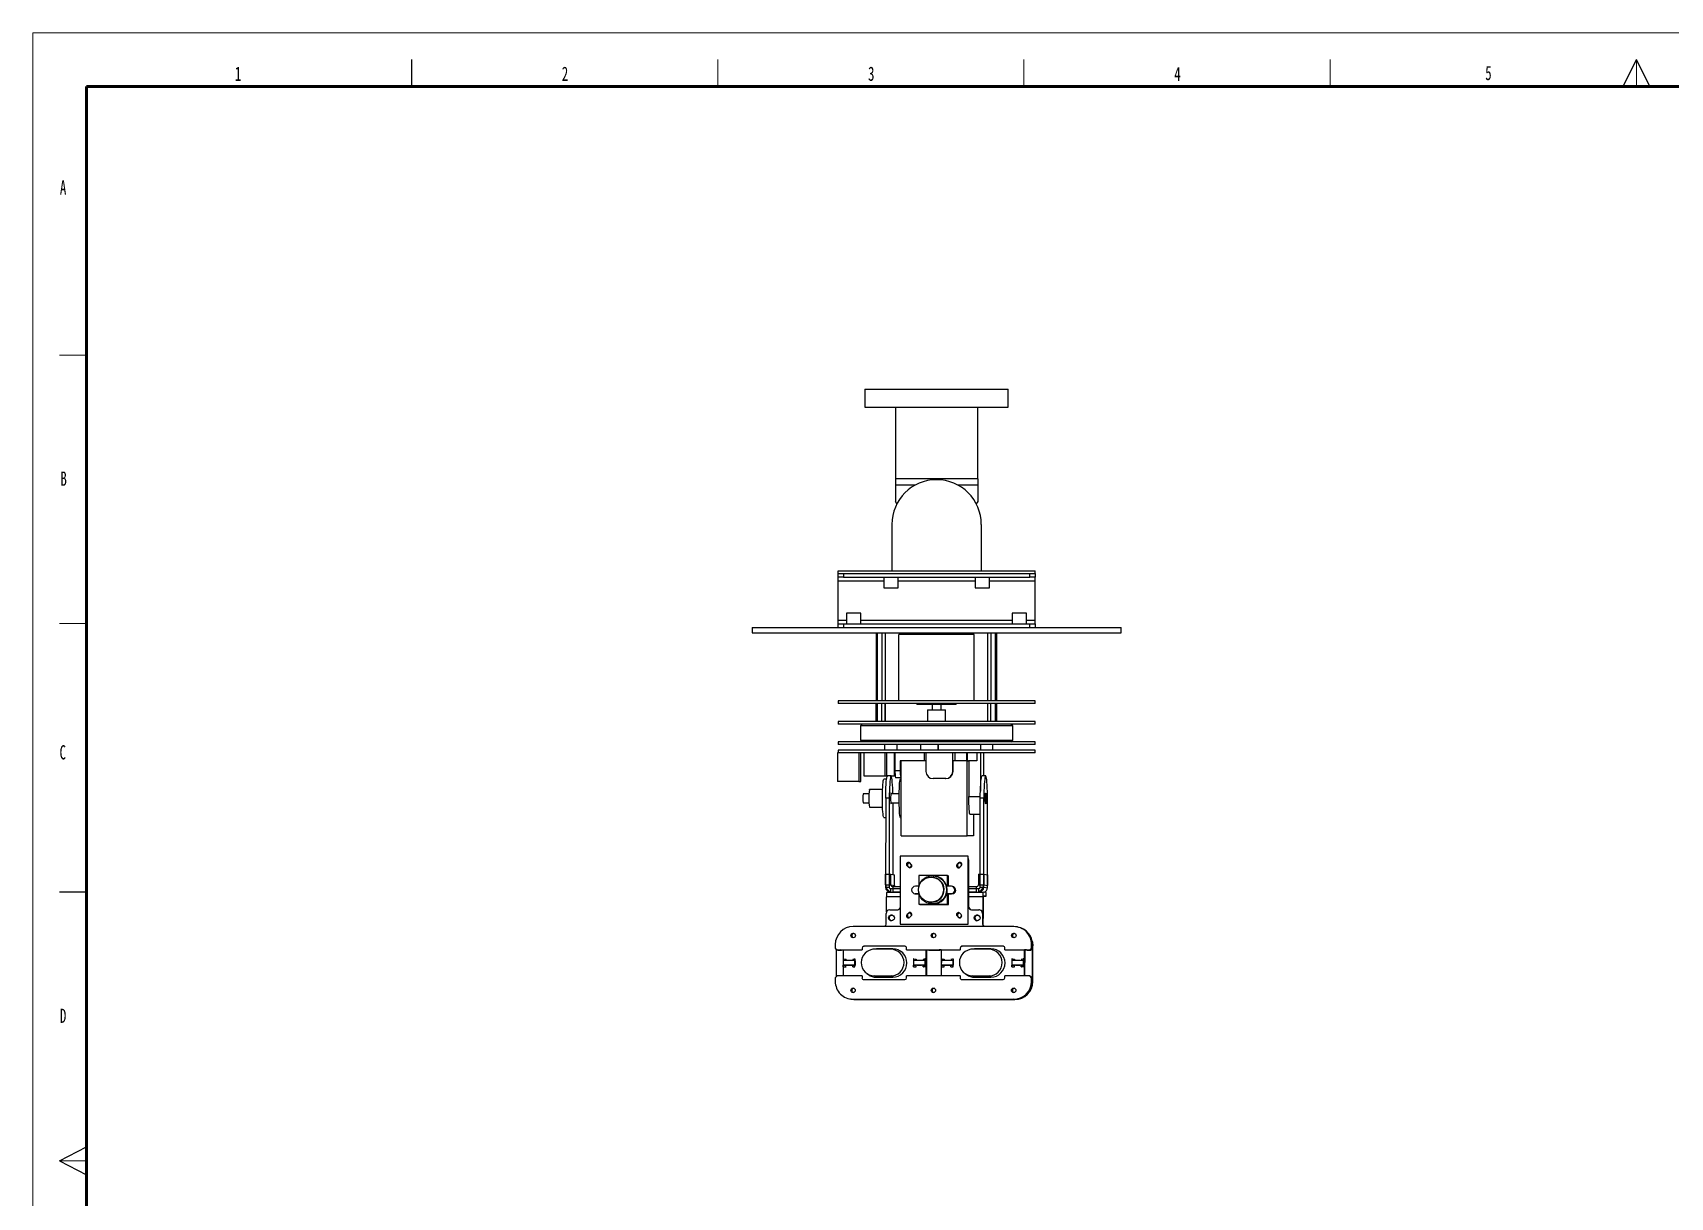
# Model space of a CAD drawing. Header units: millimetres. Extents: x 0 to 597, y 0 to 420.
# Drawn here: x 0 to 304.8, y 203.2 to 420 of the extents above; entities that cross this region are included whole.
import ezdxf

# ---------------------------------------------------------------- set-up
doc = ezdxf.new("R2010")
doc.units = ezdxf.units.MM
doc.layers.add('FORMAT', color=5, linetype='Continuous')
doc.layers.add('SLD-0', color=7, linetype='Continuous')
doc.styles.add('SLDTEXTSTYLE0', font='TXT', dxfattribs={"width": 0.663})

msp = doc.modelspace()

# ---------------------------------------------------------------- linework, layer by layer
at = {"color": 7, "linetype": 'Continuous', "lineweight": 25}
for p, q in [((154.9, 353.63), (154.9, 350.3)), ((154.9, 353.63), (181.56, 353.63)), ((181.56, 350.3), (181.56, 353.63)), ((154.9, 350.3), (181.56, 350.3)), ((160.56, 350.3), (160.56, 336.96)), ((175.9, 336.96), (175.9, 350.3)), ((164.17, 336.96), (160.56, 336.96)), ((160.56, 336.96), (160.56, 335.8)), ((160.56, 335.8), (160.56, 332.74)), ((172.3, 336.96), (164.17, 336.96)), ((175.9, 336.96), (172.3, 336.96)), ((175.9, 336.96), (175.9, 335.8)), ((175.9, 335.8), (175.9, 332.74)), ((160.83, 332.29), (160.56, 332.74)), ((175.9, 332.74), (175.63, 332.29)), ((159.9, 328.46), (159.9, 319.8)), ((176.56, 328.46), (176.56, 319.8)), ((149.9, 319.3), (149.9, 319.8)), ((149.9, 319.8), (186.56, 319.8)), ((149.9, 318.63), (149.9, 319.3)), ((149.9, 319.3), (186.56, 319.3)), ((150.9, 318.63), (149.9, 318.63)), ((149.9, 317.96), (149.9, 318.63)), ((149.9, 310.63), (149.9, 317.96)), ((150.9, 319.3), (150.9, 318.63)), ((150.9, 319.3), (185.56, 319.3)), ((150.9, 318.63), (185.56, 318.63)), ((158.4, 318.63), (158.4, 316.63)), ((161.06, 316.63), (161.06, 318.63)), ((175.4, 318.63), (175.4, 316.63)), ((178.06, 316.63), (178.06, 318.63)), ((185.56, 318.63), (185.56, 319.3)), ((186.56, 318.63), (185.56, 318.63)), ((186.56, 319.3), (186.56, 319.8)), ((186.56, 319.3), (186.56, 318.63)), ((186.56, 317.96), (186.56, 318.63)), ((186.56, 310.63), (186.56, 317.96)), ((158.4, 316.63), (161.06, 316.63)), ((175.4, 316.63), (178.06, 316.63)), ((151.48, 311.96), (151.48, 309.96)), ((152.81, 311.96), (151.48, 311.96)), ((154.15, 311.96), (152.81, 311.96)), ((154.15, 309.96), (154.15, 311.96)), ((182.31, 311.96), (182.31, 309.96)), ((183.65, 311.96), (182.31, 311.96)), ((184.98, 311.96), (183.65, 311.96)), ((184.98, 309.96), (184.98, 311.96)), ((133.9, 309.3), (133.9, 308.3)), ((133.9, 309.3), (202.56, 309.3)), ((133.9, 308.3), (202.56, 308.3)), ((149.9, 309.96), (149.9, 310.63)), ((149.9, 309.3), (149.9, 309.96)), ((149.9, 309.96), (150.9, 309.96)), ((150.9, 309.96), (150.9, 309.3)), ((150.9, 309.96), (185.56, 309.96)), ((157.02, 295.63), (157.02, 308.3)), ((157.02, 295.63), (157.02, 308.3)), ((157.25, 295.63), (157.25, 308.3)), ((158.08, 295.63), (158.08, 308.3)), ((158.7, 295.63), (158.7, 308.3)), ((158.7, 295.63), (158.7, 308.3)), ((161.23, 295.63), (161.23, 307.96)), ((175.23, 307.96), (161.23, 307.96)), ((175.23, 295.63), (175.23, 307.96)), ((177.76, 295.63), (177.76, 308.3)), ((178.37, 295.63), (178.37, 308.3)), ((179.21, 295.63), (179.21, 308.3)), ((179.44, 295.63), (179.44, 308.3)), ((185.56, 309.3), (185.56, 309.96)), ((185.56, 309.96), (186.56, 309.96)), ((186.56, 309.96), (186.56, 310.63)), ((186.56, 309.96), (186.56, 309.3)), ((202.56, 308.3), (202.56, 309.3)), ((149.9, 295.63), (149.9, 295.13)), ((181.19, 295.63), (149.9, 295.63)), ((181.19, 295.13), (149.9, 295.13)), ((157.01, 291.8), (157.01, 295.13)), ((157.04, 291.8), (157.04, 295.13)), ((157.21, 291.8), (157.21, 295.13)), ((158.03, 291.8), (158.03, 295.13)), ((158.68, 291.8), (158.68, 295.13)), ((158.71, 291.8), (158.71, 295.13)), ((164.56, 295.13), (164.56, 294.96)), ((168.23, 294.96), (164.56, 294.96)), ((166.56, 293.96), (166.56, 291.8)), ((166.56, 293.96), (169.9, 293.96)), ((167.4, 294.96), (167.4, 293.96)), ((171.9, 294.96), (168.23, 294.96)), ((169.06, 293.96), (169.06, 294.96)), ((169.9, 291.8), (169.9, 293.96)), ((171.9, 294.96), (171.9, 295.13)), ((177.75, 291.8), (177.75, 295.13)), ((178.32, 291.8), (178.32, 295.13)), ((179.17, 291.8), (179.17, 295.13)), ((179.45, 291.8), (179.45, 295.13)), ((186.56, 295.63), (181.19, 295.63)), ((186.56, 295.13), (181.19, 295.13)), ((186.56, 295.13), (186.56, 295.63)), ((149.9, 291.8), (149.9, 291.3)), ((181.19, 291.8), (149.9, 291.8)), ((181.19, 291.3), (149.9, 291.3)), ((154.4, 291.3), (154.06, 290.96)), ((154.06, 290.96), (154.06, 288.3)), ((181.27, 290.96), (154.06, 290.96)), ((186.56, 291.8), (181.19, 291.8)), ((186.56, 291.3), (181.19, 291.3)), ((182.4, 290.96), (181.27, 290.96)), ((182.4, 290.96), (182.06, 291.3)), ((182.4, 288.3), (182.4, 290.96)), ((186.56, 291.3), (186.56, 291.8)), ((149.9, 287.96), (149.9, 287.46)), ((181.19, 287.96), (149.9, 287.96)), ((181.19, 287.46), (149.9, 287.46)), ((154.06, 288.3), (154.4, 287.96)), ((154.06, 288.3), (181.27, 288.3)), ((158.56, 287.46), (158.56, 286.46)), ((160.89, 286.46), (160.89, 287.46)), ((165.22, 287.46), (165.22, 286.46)), ((168.55, 286.46), (168.55, 287.46)), ((168.56, 286.46), (168.56, 287.46)), ((176.4, 287.46), (176.4, 286.46)), ((178.73, 286.46), (178.73, 287.46)), ((186.56, 287.96), (181.19, 287.96)), ((186.56, 287.46), (181.19, 287.46)), ((181.27, 288.3), (182.4, 288.3)), ((182.06, 287.96), (182.4, 288.3)), ((186.56, 287.46), (186.56, 287.96)), ((149.9, 285.96), (149.8, 285.96)), ((149.8, 285.96), (149.8, 280.63)), ((149.9, 286.46), (149.9, 285.96)), ((166.75, 286.46), (149.9, 286.46)), ((154.69, 285.96), (149.9, 285.96)), ((153.78, 285.96), (153.78, 280.63)), ((154.11, 280.63), (154.11, 285.96)), ((154.69, 285.96), (154.69, 281.63)), ((154.73, 285.96), (154.69, 285.96)), ((166.75, 285.96), (154.73, 285.96)), ((158.67, 281.63), (158.67, 285.96)), ((159, 281.63), (159, 285.96)), ((160.43, 281.63), (160.43, 285.96)), ((160.49, 285.96), (160.49, 282.63)), ((161.48, 284.46), (161.48, 282.63)), ((165.97, 284.46), (161.48, 284.46)), ((161.65, 270.46), (161.65, 284.46)), ((165.97, 284.46), (165.97, 285.96)), ((166.25, 284.46), (165.97, 284.46)), ((166.25, 285.96), (166.25, 282.46)), ((186.56, 286.46), (166.75, 286.46)), ((186.56, 285.96), (166.75, 285.96)), ((171.23, 282.46), (171.23, 285.96)), ((171.26, 284.46), (171.26, 285.96)), ((171.62, 284.46), (171.26, 284.46)), ((171.29, 282.46), (171.29, 284.46)), ((171.62, 285.96), (171.62, 284.46)), ((173.78, 284.46), (171.62, 284.46)), ((173.78, 285.96), (173.78, 284.46)), ((173.78, 284.46), (173.78, 284.46)), ((173.78, 284.46), (173.95, 284.46)), ((173.92, 285.96), (173.92, 284.46)), ((173.95, 270.46), (173.95, 284.46)), ((173.95, 284.46), (174.15, 284.46)), ((175.72, 284.46), (174.15, 284.46)), ((174.22, 284.46), (174.22, 277.8)), ((175.72, 285.96), (175.72, 284.46)), ((176.38, 285.96), (176.38, 278.8)), ((176.95, 285.96), (176.95, 281.63)), ((186.56, 285.96), (186.56, 286.46)), ((153.78, 280.63), (149.8, 280.63)), ((153.78, 280.63), (154.11, 280.63)), ((154.69, 281.63), (158.67, 281.63)), ((158.92, 281.05), (158.43, 281.05)), ((158.67, 281.63), (159, 281.63)), ((159, 281.63), (159.09, 281.63)), ((159.76, 281.63), (159.09, 281.63)), ((159.76, 281.63), (160.43, 281.63)), ((160.43, 281.63), (160.52, 281.63)), ((160.49, 282.63), (161.48, 282.63)), ((161.59, 281.3), (160.59, 281.3)), ((161.65, 281.13), (161.55, 281.13)), ((161.65, 281.3), (161.59, 281.3)), ((169.9, 281.13), (167.58, 281.13)), ((169.96, 281.13), (169.9, 281.13)), ((171.23, 282.46), (171.29, 282.46)), ((177.37, 281.63), (176.7, 281.63)), ((155.65, 278.3), (154.58, 278.3)), ((155.74, 279.08), (155.77, 279.13)), ((158.17, 279.13), (155.77, 279.13)), ((158.76, 277.52), (158.74, 260.93)), ((159.42, 277.52), (158.76, 277.52)), ((159.42, 277.52), (159.4, 260.93)), ((161.26, 278.3), (159.71, 278.3)), ((176.35, 260.93), (176.37, 277.52)), ((177.03, 277.52), (176.37, 277.52)), ((177.01, 260.93), (177.03, 277.52)), ((177.69, 260.82), (177.7, 277.4)), ((154.58, 276.63), (155.65, 276.63)), ((155.77, 275.8), (158.17, 275.8)), ((159.71, 276.63), (161.26, 276.63)), ((160.09, 276.63), (160.08, 263.3)), ((176.36, 274.46), (174.49, 274.46)), ((175.08, 274.46), (175.08, 270.46)), ((158.43, 273.88), (158.75, 273.88)), ((161.55, 273.8), (161.65, 273.8)), ((161.65, 270.46), (173.95, 270.46)), ((175.08, 270.46), (173.95, 270.46)), ((161.47, 266.7), (161.46, 254.04)), ((174.1, 266.7), (161.47, 266.7)), ((163.52, 265.17), (163.26, 265.43)), ((172.31, 265.43), (172.05, 265.17)), ((172.35, 265.42), (172.09, 265.16)), ((172.35, 265.42), (172.31, 265.43)), ((174.08, 254.04), (174.1, 266.7)), ((174.1, 266.7), (174.14, 266.7)), ((174.13, 254.03), (174.14, 266.7)), ((174.14, 266.03), (174.13, 257.36)), ((174.19, 266.02), (174.14, 266.03)), ((174.19, 266.02), (174.18, 257.35)), ((158.74, 263.35), (159.74, 263.35)), ((158.74, 261.35), (158.74, 263.35)), ((159.74, 261.35), (159.74, 263.35)), ((159.74, 263.35), (160.41, 263.24)), ((160.41, 261.24), (160.41, 263.24)), ((162.74, 264.91), (163, 264.65)), ((162.79, 264.9), (162.74, 264.91)), ((162.76, 265.03), (162.78, 264.91)), ((162.79, 264.9), (163.05, 264.64)), ((163.05, 264.64), (163, 264.65)), ((164.94, 263.07), (164.94, 261.14)), ((170.26, 263.07), (164.94, 263.07)), ((167.71, 262.75), (167.59, 262.77)), ((168.04, 262.98), (167.89, 263.01)), ((170.26, 261.1), (170.26, 263.07)), ((170.26, 263.07), (170.44, 263.04)), ((170.44, 261.1), (170.44, 263.04)), ((172.09, 265.16), (172.05, 265.17)), ((172.08, 265.15), (172.06, 265.03)), ((172.56, 264.65), (172.82, 264.91)), ((176.02, 263.35), (177.02, 263.35)), ((176.02, 263.35), (176.02, 261.35)), ((177.02, 263.35), (177.01, 261.35)), ((177.02, 263.35), (177.69, 263.24)), ((177.69, 263.24), (177.69, 261.24)), ((158.74, 261.35), (159.74, 261.35)), ((158.74, 260.93), (159.4, 260.93)), ((158.9, 256.29), (158.9, 259.11)), ((158.98, 260.01), (161.47, 260.01)), ((159.49, 260.03), (159.64, 260.01)), ((159.65, 260.69), (159.65, 260.02)), ((159.65, 260.69), (161.47, 260.69)), ((159.65, 260.02), (161.47, 260.02)), ((159.74, 261.35), (160.41, 261.24)), ((160.07, 261.02), (160.07, 260.02)), ((161.47, 261.02), (160.07, 261.02)), ((161.47, 260.02), (160.07, 260.02)), ((164.16, 259.71), (164.34, 259.68)), ((164.27, 259.7), (164.94, 259.7)), ((164.46, 259.67), (164.27, 259.7)), ((164.93, 261.1), (164.28, 261.1)), ((164.46, 259.67), (164.34, 259.68)), ((164.94, 259.67), (164.46, 259.67)), ((164.94, 259.7), (164.94, 257.74)), ((170.25, 257.74), (170.26, 259.7)), ((170.92, 261.1), (170.26, 261.1)), ((170.26, 259.7), (170.92, 259.7)), ((170.44, 259.67), (170.26, 259.7)), ((170.43, 257.7), (170.44, 259.67)), ((171.1, 259.67), (170.44, 259.67)), ((171.1, 259.67), (170.92, 259.7)), ((171.22, 261.06), (171.04, 261.09)), ((175.68, 261.02), (174.19, 261.02)), ((174.19, 260.69), (176.1, 260.69)), ((175.68, 260.02), (174.19, 260.02)), ((174.19, 260.02), (176.1, 260.02)), ((174.19, 260.01), (176.92, 260.01)), ((175.68, 260.02), (175.68, 261.02)), ((176.02, 261.35), (177.01, 261.35)), ((176.1, 260.02), (176.1, 260.69)), ((176.35, 260.93), (177.01, 260.93)), ((176.84, 259.11), (176.84, 255.19)), ((176.9, 259.1), (176.84, 259.11)), ((176.9, 259.1), (176.89, 255.18)), ((176.92, 259.34), (176.92, 260.01)), ((177.44, 259.92), (176.92, 260.01)), ((177.44, 259.25), (176.92, 259.34)), ((177.01, 261.35), (177.69, 261.24)), ((177.01, 260.93), (177.69, 260.82)), ((177.44, 259.25), (177.44, 259.92)), ((177.44, 259.25), (177.44, 259.92)), ((177.44, 259.92), (177.44, 259.92)), ((158.84, 254.03), (158.85, 256.03)), ((159.51, 256.7), (160.84, 256.7)), ((162.99, 256.09), (162.73, 255.83)), ((163.04, 256.09), (162.78, 255.83)), ((163.04, 256.09), (162.99, 256.09)), ((164.94, 257.74), (170.25, 257.74)), ((164.94, 257.74), (165.12, 257.7)), ((165.12, 257.7), (170.43, 257.7)), ((166.8, 258.17), (166.92, 258.15)), ((167.01, 257.85), (167.16, 257.82)), ((170.25, 257.74), (170.43, 257.7)), ((172.81, 255.83), (172.55, 256.09)), ((174.13, 257.36), (174.18, 257.35)), ((174.79, 256.7), (176.12, 256.7)), ((176.29, 256.68), (176.24, 256.69)), ((176.79, 256.03), (176.79, 254.03)), ((176.84, 256.02), (176.79, 256.03)), ((182.6, 253.59), (152.7, 253.59)), ((161.46, 254.04), (174.08, 254.04)), ((161.46, 254.04), (161.5, 254.03)), ((161.5, 254.03), (174.13, 254.03)), ((162.78, 255.83), (162.73, 255.83)), ((162.77, 255.82), (162.75, 255.7)), ((163.25, 255.32), (163.51, 255.58)), ((172.04, 255.58), (172.3, 255.32)), ((172.08, 255.57), (172.04, 255.58)), ((172.05, 255.7), (172.07, 255.58)), ((172.08, 255.57), (172.34, 255.31)), ((172.34, 255.31), (172.3, 255.32)), ((174.08, 254.04), (174.13, 254.03)), ((176.79, 254.03), (176.84, 254.02)), ((176.84, 256.02), (176.84, 254.02)), ((176.84, 255.19), (176.89, 255.18)), ((183.32, 253.52), (183.16, 253.54)), ((149.38, 250.26), (149.37, 249.59)), ((185.92, 249.59), (185.92, 250.26)), ((186.08, 250.23), (185.92, 250.26)), ((186.08, 249.56), (186.08, 250.23)), ((186.08, 243.37), (186.08, 250.03)), ((186.14, 250.02), (186.08, 250.03)), ((186.13, 243.36), (186.14, 250.02)), ((149.37, 249.59), (149.71, 249.26)), ((149.54, 249.43), (149.53, 244.22)), ((149.71, 249.26), (154.36, 249.26)), ((149.71, 249.26), (149.87, 249.23)), ((149.87, 249.23), (150.53, 249.23)), ((150.53, 249.23), (150.42, 249.25)), ((150.42, 249.25), (150.82, 249.25)), ((150.55, 249.25), (150.53, 249.23)), ((150.82, 249.25), (150.82, 244.39)), ((150.84, 247.25), (150.84, 246.41)), ((150.85, 247.56), (150.91, 247.56)), ((150.85, 247.56), (150.85, 247.25)), ((150.91, 247.56), (150.91, 247.25)), ((151.37, 247.55), (151.37, 247.26)), ((152.64, 247.55), (152.64, 247.26)), ((152.97, 247.56), (152.97, 247.25)), ((152.97, 247.56), (153.04, 247.56)), ((153.04, 247.25), (153.04, 247.56)), ((153.04, 247.56), (153.04, 247.25)), ((153.04, 247.56), (153.04, 247.56)), ((153.04, 246.41), (153.04, 247.25)), ((153.11, 247.23), (153.04, 247.25)), ((153.11, 246.4), (153.11, 247.23)), ((154.36, 249.59), (154.36, 249.26)), ((154.41, 249.25), (154.36, 249.26)), ((162.33, 249.93), (154.69, 249.93)), ((156.35, 249.37), (156.01, 249.27)), ((157.05, 249.46), (156.68, 249.36)), ((159.7, 249.36), (156.68, 249.36)), ((160.07, 249.46), (157.05, 249.46)), ((160.07, 249.46), (159.7, 249.36)), ((162.66, 249.26), (162.66, 249.59)), ((162.66, 249.26), (172.63, 249.26)), ((162.66, 249.26), (162.72, 249.25)), ((163.93, 247.25), (163.93, 246.41)), ((164, 247.56), (163.94, 247.56)), ((163.94, 247.56), (163.94, 247.25)), ((164, 247.56), (164, 247.25)), ((164.46, 247.55), (164.46, 247.26)), ((165.73, 247.55), (165.73, 247.26)), ((166.06, 247.56), (166.06, 247.25)), ((166.13, 247.56), (166.06, 247.56)), ((166.13, 247.25), (166.13, 247.56)), ((166.13, 247.56), (166.13, 247.25)), ((166.13, 247.56), (166.13, 247.56)), ((166.13, 246.41), (166.13, 247.25)), ((166.2, 247.23), (166.13, 247.25)), ((166.2, 246.4), (166.2, 247.23)), ((166.3, 244.39), (166.3, 249.25)), ((166.31, 249.25), (166.7, 249.25)), ((166.41, 244.39), (166.41, 249.25)), ((166.7, 249.25), (166.81, 249.23)), ((166.81, 249.23), (168.81, 249.23)), ((168.81, 249.23), (168.7, 249.25)), ((169.09, 249.25), (168.7, 249.25)), ((168.82, 249.25), (168.81, 249.23)), ((169.09, 249.25), (169.09, 244.39)), ((169.12, 247.25), (169.11, 246.41)), ((169.12, 247.56), (169.19, 247.56)), ((169.12, 247.56), (169.12, 247.25)), ((169.19, 247.56), (169.19, 247.25)), ((169.65, 247.55), (169.65, 247.26)), ((170.92, 247.55), (170.92, 247.26)), ((171.25, 247.56), (171.25, 247.25)), ((171.25, 247.56), (171.31, 247.56)), ((171.31, 247.56), (171.31, 247.25)), ((171.32, 247.56), (171.31, 247.56)), ((171.31, 246.41), (171.31, 247.25)), ((171.38, 247.23), (171.31, 247.25)), ((171.32, 247.25), (171.32, 247.56)), ((171.38, 246.4), (171.38, 247.23)), ((172.63, 249.59), (172.63, 249.26)), ((172.68, 249.25), (172.63, 249.26)), ((180.61, 249.93), (172.96, 249.93)), ((174.62, 249.37), (174.29, 249.27)), ((175.32, 249.46), (174.95, 249.36)), ((177.97, 249.36), (174.95, 249.36)), ((178.35, 249.46), (175.32, 249.46)), ((178.35, 249.46), (177.97, 249.36)), ((180.94, 249.26), (180.94, 249.59)), ((180.94, 249.26), (185.59, 249.26)), ((180.94, 249.26), (180.99, 249.25)), ((182.28, 247.56), (182.21, 247.56)), ((182.21, 247.56), (182.21, 247.25)), ((182.21, 247.25), (182.21, 246.41)), ((182.28, 247.56), (182.28, 247.25)), ((182.74, 247.55), (182.74, 247.26)), ((184.01, 247.55), (184.01, 247.26)), ((184.34, 247.56), (184.34, 247.25)), ((184.4, 247.56), (184.34, 247.56)), ((184.4, 247.56), (184.4, 247.25)), ((184.4, 247.56), (184.41, 247.56)), ((184.4, 246.41), (184.4, 247.25)), ((184.47, 247.23), (184.4, 247.25)), ((184.41, 247.25), (184.41, 247.56)), ((184.47, 246.4), (184.47, 247.23)), ((184.57, 244.39), (184.58, 249.25)), ((184.98, 249.25), (184.58, 249.25)), ((184.68, 244.39), (184.69, 249.25)), ((184.98, 249.25), (185.09, 249.23)), ((185.09, 249.23), (185.75, 249.23)), ((185.59, 249.26), (185.92, 249.59)), ((185.75, 249.23), (185.59, 249.26)), ((186.08, 249.56), (185.75, 249.23)), ((185.92, 249.59), (186.08, 249.56)), ((149.7, 244.39), (149.37, 244.06)), ((149.37, 244.06), (149.37, 243.39)), ((154.35, 244.39), (149.7, 244.39)), ((150.84, 246.41), (150.91, 246.41)), ((150.84, 246.1), (150.84, 246.41)), ((150.84, 246.1), (150.91, 246.1)), ((150.91, 246.1), (150.91, 246.41)), ((151.37, 246.09), (151.34, 246.08)), ((151.37, 246.4), (152.64, 246.4)), ((151.37, 246.09), (151.37, 246.4)), ((152.64, 246.09), (152.64, 246.4)), ((152.69, 246.08), (152.64, 246.09)), ((152.97, 246.41), (153.04, 246.41)), ((152.97, 246.1), (152.97, 246.41)), ((152.97, 246.1), (153.04, 246.1)), ((153.04, 246.1), (153.04, 246.41)), ((153.11, 246.4), (153.04, 246.41)), ((153.04, 246.41), (153.04, 246.41)), ((153.04, 246.1), (153.04, 246.41)), ((153.04, 246.4), (153.11, 246.4)), ((154.35, 244.39), (154.35, 244.06)), ((154.35, 244.39), (154.4, 244.38)), ((155.26, 244.84), (155.54, 244.65)), ((156.67, 244.4), (159.69, 244.4)), ((157.04, 244.17), (156.67, 244.4)), ((157.04, 244.17), (160.07, 244.17)), ((160.07, 244.17), (159.69, 244.4)), ((162.66, 244.06), (162.66, 244.39)), ((172.63, 244.39), (162.66, 244.39)), ((163.93, 246.1), (163.94, 246.41)), ((164, 246.1), (163.93, 246.1)), ((164, 246.41), (163.94, 246.41)), ((164, 246.1), (164, 246.41)), ((164.43, 246.08), (164.46, 246.09)), ((165.73, 246.4), (164.46, 246.4)), ((164.46, 246.09), (164.46, 246.4)), ((165.73, 246.09), (165.73, 246.4)), ((165.73, 246.09), (165.78, 246.08)), ((166.13, 246.41), (166.06, 246.41)), ((166.06, 246.1), (166.06, 246.41)), ((166.13, 246.1), (166.06, 246.1)), ((166.13, 246.1), (166.13, 246.41)), ((166.13, 246.41), (166.13, 246.41)), ((166.2, 246.4), (166.13, 246.41)), ((166.13, 246.1), (166.13, 246.41)), ((166.2, 246.4), (166.13, 246.4)), ((169.12, 246.41), (169.18, 246.41)), ((169.12, 246.1), (169.12, 246.41)), ((169.12, 246.1), (169.18, 246.1)), ((169.18, 246.1), (169.18, 246.41)), ((169.65, 246.09), (169.61, 246.08)), ((169.65, 246.4), (170.91, 246.4)), ((169.65, 246.09), (169.65, 246.4)), ((170.91, 246.09), (170.91, 246.4)), ((170.96, 246.08), (170.91, 246.09)), ((171.24, 246.41), (171.31, 246.41)), ((171.24, 246.1), (171.24, 246.41)), ((171.24, 246.1), (171.31, 246.1)), ((171.31, 246.1), (171.31, 246.41)), ((171.38, 246.4), (171.31, 246.41)), ((171.31, 246.41), (171.31, 246.41)), ((171.31, 246.1), (171.31, 246.41)), ((171.31, 246.4), (171.38, 246.4)), ((172.63, 244.39), (172.63, 244.06)), ((172.63, 244.39), (172.68, 244.38)), ((173.53, 244.84), (173.81, 244.65)), ((174.94, 244.4), (177.97, 244.4)), ((175.32, 244.17), (174.94, 244.4)), ((175.32, 244.17), (178.34, 244.17)), ((178.34, 244.17), (177.97, 244.4)), ((180.93, 244.06), (180.93, 244.39)), ((185.58, 244.39), (180.93, 244.39)), ((182.28, 246.41), (182.21, 246.41)), ((182.21, 246.1), (182.21, 246.41)), ((182.27, 246.1), (182.21, 246.1)), ((182.27, 246.1), (182.28, 246.41)), ((182.7, 246.08), (182.74, 246.09)), ((184, 246.4), (182.74, 246.4)), ((182.74, 246.09), (182.74, 246.4)), ((184, 246.09), (184, 246.4)), ((184, 246.09), (184.05, 246.08)), ((184.4, 246.41), (184.33, 246.41)), ((184.33, 246.1), (184.33, 246.41)), ((184.4, 246.1), (184.33, 246.1)), ((184.4, 246.1), (184.4, 246.41)), ((184.4, 246.41), (184.4, 246.41)), ((184.47, 246.4), (184.4, 246.41)), ((184.4, 246.1), (184.4, 246.41)), ((184.47, 246.4), (184.4, 246.4)), ((185.92, 244.06), (185.58, 244.39)), ((185.58, 244.39), (185.74, 244.37)), ((185.74, 244.37), (186.08, 244.03)), ((185.91, 243.39), (185.92, 244.06)), ((186.08, 244.03), (185.92, 244.06)), ((186.08, 243.37), (186.08, 244.03)), ((154.68, 243.73), (162.33, 243.73)), ((172.96, 243.73), (180.6, 243.73)), ((185.91, 243.39), (186.08, 243.37)), ((186.08, 243.37), (186.13, 243.36)), ((152.13, 240.11), (152.29, 240.08)), ((152.29, 240.08), (152.34, 240.07)), ((152.85, 240.03), (152.29, 240.08)), ((152.9, 240.02), (152.34, 240.07)), ((152.69, 240.06), (182.59, 240.06)), ((152.69, 240.06), (152.85, 240.03)), ((152.85, 240.03), (182.75, 240.03)), ((152.85, 240.03), (152.9, 240.02)), ((152.9, 240.02), (182.8, 240.02)), ((182.75, 240.03), (182.59, 240.06)), ((182.8, 240.02), (182.75, 240.03))]:
    msp.add_line(p, q, dxfattribs=at)
at = {"color": 8, "linetype": 'Continuous', "lineweight": 25}
for p, q in [((164.27, 335.8), (160.56, 335.8)), ((175.9, 335.8), (172.19, 335.8)), ((149.9, 317.96), (158.4, 317.96)), ((161.06, 317.96), (175.4, 317.96)), ((178.06, 317.96), (186.56, 317.96)), ((149.9, 310.63), (151.48, 310.63)), ((154.15, 310.63), (182.31, 310.63)), ((184.98, 310.63), (186.56, 310.63)), ((174.22, 277.8), (176.37, 277.8)), ((161.46, 259.11), (158.9, 259.11)), ((159.65, 260.02), (159.72, 260.01)), ((160.07, 260.02), (160.14, 260.01)), ((176.84, 259.11), (174.19, 259.11)), ((175.68, 260.02), (175.76, 260.01)), ((176.1, 260.02), (176.18, 260.01)), ((154.41, 249.58), (154.36, 249.59)), ((154.69, 249.93), (154.74, 249.92)), ((162.38, 249.92), (162.33, 249.93)), ((172.68, 249.58), (172.63, 249.59)), ((172.96, 249.93), (173.02, 249.92)), ((180.66, 249.92), (180.61, 249.93)), ((154.35, 244.06), (154.4, 244.05)), ((172.63, 244.06), (172.68, 244.05))]:
    msp.add_line(p, q, dxfattribs=at)
at = {"color": 7, "linetype": 'Continuous', "lineweight": 25, "flags": 128}
for points in [[(158.43, 273.88), (158.4, 273.9), (158.35, 274.02), (158.3, 274.24), (158.26, 274.56), (158.22, 274.97), (158.19, 275.46), (158.17, 276), (158.15, 276.59), (158.14, 277.21), (158.14, 277.83), (158.15, 278.45), (158.17, 279.03), (158.2, 279.57), (158.23, 280.04), (158.27, 280.43), (158.31, 280.73), (158.36, 280.94)], [(158.36, 280.94), (158.41, 281.04), (158.43, 281.05)], [(158.76, 277.52), (158.76, 278.2), (158.78, 278.87), (158.8, 279.5), (158.83, 280.07), (158.87, 280.57), (158.91, 280.98), (158.96, 281.3), (159.02, 281.52), (159.07, 281.62), (159.09, 281.63)], [(160.09, 278.3), (160.08, 278.76), (160.06, 279.39), (160.03, 279.98), (159.99, 280.49), (159.95, 280.92), (159.9, 281.25), (159.85, 281.49), (159.79, 281.61), (159.74, 281.62), (159.68, 281.52), (159.63, 281.3), (159.58, 280.98), (159.53, 280.57), (159.5, 280.07), (159.46, 279.5), (159.44, 278.87), (159.43, 278.2), (159.42, 277.52)], [(161.55, 273.8), (161.5, 273.85), (161.45, 274.02), (161.4, 274.29), (161.36, 274.65), (161.33, 275.11), (161.3, 275.63), (161.27, 276.21), (161.26, 276.83), (161.26, 277.46), (161.26, 278.1), (161.27, 278.72), (161.3, 279.3), (161.33, 279.82), (161.36, 280.27), (161.4, 280.64), (161.45, 280.91), (161.5, 281.07), (161.55, 281.13)], [(176.37, 277.52), (176.37, 278.2), (176.39, 278.87), (176.41, 279.5), (176.44, 280.07), (176.48, 280.57), (176.52, 280.98), (176.57, 281.3), (176.62, 281.52), (176.68, 281.62), (176.7, 281.63)], [(177.7, 277.4), (177.7, 278.09), (177.69, 278.76), (177.67, 279.39), (177.64, 279.98), (177.6, 280.49), (177.56, 280.92), (177.51, 281.25), (177.45, 281.49), (177.4, 281.61), (177.34, 281.62), (177.29, 281.52), (177.24, 281.3), (177.19, 280.98), (177.14, 280.57), (177.1, 280.07), (177.07, 279.5), (177.05, 278.87), (177.04, 278.2), (177.03, 277.52)], [(159.76, 278.46), (159.73, 278.41), (159.71, 278.26), (159.69, 278.02), (159.68, 277.72), (159.68, 277.39), (159.68, 277.07), (159.7, 276.8), (159.72, 276.59), (159.74, 276.48), (159.77, 276.47), (159.8, 276.58), (159.8, 276.63)], [(159.8, 278.3), (159.79, 278.4), (159.76, 278.46)], [(174.49, 274.46), (174.44, 274.53), (174.39, 274.72), (174.34, 275.02), (174.3, 275.44), (174.27, 275.94), (174.25, 276.52), (174.23, 277.15), (174.22, 277.8)], [(177.37, 276.46), (177.34, 276.52), (177.32, 276.68), (177.3, 276.93), (177.29, 277.23), (177.29, 277.56), (177.29, 277.88), (177.31, 278.15), (177.33, 278.35), (177.36, 278.45), (177.38, 278.45), (177.41, 278.33), (177.43, 278.13), (177.44, 277.85), (177.45, 277.53), (177.45, 277.2), (177.43, 276.9), (177.42, 276.66), (177.39, 276.51), (177.37, 276.46)], [(172.2, 265.26), (172.15, 265.18), (172.12, 265.02)], [(162.81, 265.02), (162.85, 264.86), (162.86, 264.83)], [(163.03, 264.65), (163.07, 264.64), (163.13, 264.62)], [(163.05, 264.64), (163.16, 264.56), (163.22, 264.54)], [(162.88, 255.93), (162.84, 255.85), (162.8, 255.69)], [(172.11, 255.69), (172.14, 255.53), (172.15, 255.49)], [(172.33, 255.32), (172.36, 255.3), (172.42, 255.28)], [(172.34, 255.31), (172.46, 255.23), (172.51, 255.21)], [(176.89, 255.18), (176.87, 254.98), (176.84, 254.86)], [(186, 250.96), (186.07, 250.67), (186.14, 250.02)], [(157.05, 249.46), (156.5, 249.4), (156.35, 249.37)], [(175.32, 249.46), (174.78, 249.4), (174.62, 249.37)], [(151.97, 246.41), (152.12, 246.41), (152.25, 246.41), (152.32, 246.41), (152.34, 246.41), (152.3, 246.42), (152.2, 246.42), (152.06, 246.42), (151.91, 246.42), (151.76, 246.42), (151.64, 246.42), (151.56, 246.42), (151.54, 246.41), (151.59, 246.41), (151.68, 246.41), (151.82, 246.41), (151.97, 246.41)], [(152.64, 246.09), (152.72, 246.09), (152.79, 246.09), (152.85, 246.09), (152.9, 246.09), (152.94, 246.09), (152.96, 246.09), (152.97, 246.09), (152.97, 246.1)], [(152.69, 246.08), (152.77, 246.09), (152.85, 246.09), (152.91, 246.09), (152.97, 246.09), (153, 246.09), (153.03, 246.09), (153.04, 246.09), (153.04, 246.1)], [(165, 246.42), (164.85, 246.42), (164.73, 246.42), (164.65, 246.42), (164.63, 246.41), (164.68, 246.41), (164.77, 246.41), (164.91, 246.41), (165.06, 246.41), (165.21, 246.41), (165.34, 246.41), (165.41, 246.41), (165.43, 246.41), (165.39, 246.42), (165.29, 246.42), (165.15, 246.42), (165, 246.42)], [(166.06, 246.1), (166.06, 246.09), (166.05, 246.09), (166.03, 246.09), (165.99, 246.09), (165.94, 246.09), (165.88, 246.09), (165.81, 246.09), (165.73, 246.09)], [(166.13, 246.1), (166.13, 246.09), (166.12, 246.09), (166.09, 246.09), (166.06, 246.09), (166, 246.09), (165.94, 246.09), (165.86, 246.09), (165.78, 246.08)], [(170.25, 246.41), (170.4, 246.41), (170.52, 246.41), (170.6, 246.41), (170.61, 246.41), (170.57, 246.42), (170.47, 246.42), (170.34, 246.42), (170.18, 246.42), (170.03, 246.42), (169.91, 246.42), (169.83, 246.42), (169.82, 246.41), (169.86, 246.41), (169.96, 246.41), (170.09, 246.41), (170.25, 246.41)], [(170.91, 246.09), (171, 246.09), (171.07, 246.09), (171.13, 246.09), (171.18, 246.09), (171.21, 246.09), (171.24, 246.09), (171.25, 246.09), (171.24, 246.1)], [(170.96, 246.08), (171.05, 246.09), (171.12, 246.09), (171.19, 246.09), (171.24, 246.09), (171.28, 246.09), (171.3, 246.09), (171.31, 246.09), (171.31, 246.1)], [(183.27, 246.42), (183.12, 246.42), (183, 246.42), (182.92, 246.42), (182.91, 246.41), (182.95, 246.41), (183.05, 246.41), (183.18, 246.41), (183.34, 246.41), (183.49, 246.41), (183.61, 246.41), (183.69, 246.41), (183.7, 246.41), (183.66, 246.42), (183.56, 246.42), (183.43, 246.42), (183.27, 246.42)], [(184.33, 246.1), (184.34, 246.09), (184.33, 246.09), (184.3, 246.09), (184.27, 246.09), (184.22, 246.09), (184.16, 246.09), (184.09, 246.09), (184, 246.09)], [(184.4, 246.1), (184.4, 246.09), (184.39, 246.09), (184.37, 246.09), (184.33, 246.09), (184.28, 246.09), (184.21, 246.09), (184.14, 246.09), (184.05, 246.08)]]:
    msp.add_lwpolyline(points, dxfattribs=at)
at = {"color": 7, "linetype": 'Continuous', "lineweight": 25}
for centre, radius in [((167.46, 260.43), 2.61), ((167.2, 260.47), 2.33), ((159.84, 255.2), 0.533), ((175.79, 255.2), 0.533), ((152.7, 251.92), 0.416), ((167.65, 251.92), 0.416), ((182.6, 251.92), 0.416), ((152.69, 241.73), 0.416), ((167.64, 241.73), 0.416), ((182.59, 241.73), 0.416)]:
    msp.add_circle(centre, radius, dxfattribs=at)
for centre, radius, start, end in [((168.23, 328.46), 8.33, 0, 180), ((164.7, 282.3), 4.22, 175.503, 193.7257), ((165.69, 282.3), 4.22, 175.5032, 193.7256), ((161.11, 281.55), 0.542, 332.4612, 358.534), ((167.58, 282.46), 1.33, 179.9065, 269.9062), ((169.9, 282.46), 1.33, 270.0938, 0.0935), ((169.96, 282.46), 1.33, 270.0938, 0.0935), ((158.27, 277.46), 3.79, 167.2944, 192.7056), ((164.66, 277.53), 9.06, 170.124, 191.014), ((163, 265.17), 0.366, 45.1099, 225.008), ((163.05, 265.16), 0.367, 83.9154, 224.8909), ((163.18, 265.03), 0.416, 80.4221, 180.0469), ((163.23, 265.02), 0.416, 87.1504, 180.0379), ((172.53, 265.02), 0.415, 84.1033, 125.9173), ((172.56, 265.17), 0.366, 314.8256, 134.9287), ((172.61, 265.16), 0.365, 83.7656, 135.1025), ((172.48, 265.03), 0.415, 356.5586, 106.4947), ((173.53, 266.02), 0.668, 359.9299, 23.0933), ((163.26, 264.91), 0.366, 225.1104, 45.0076), ((163.17, 265.03), 0.416, 253.5434, 5.7142), ((167.31, 260.45), 2.33, 260.4585, 80.1645), ((167.59, 260.4), 2.62, 260.4615, 80.1614), ((172.31, 264.91), 0.366, 134.8259, 314.9283), ((172.35, 264.9), 0.367, 134.965, 256.7396), ((172.48, 265.03), 0.415, 179.8033, 276.8137), ((172.53, 265.02), 0.416, 179.8482, 256.4718), ((160.07, 261.35), 1.33, 179.8347, 269.9196), ((159.65, 260.93), 0.909, 179.8344, 269.9197), ((161.64, 259.33), 2.75, 165.8068, 184.7077), ((159.65, 260.93), 0.245, 179.8349, 269.9189), ((160.07, 261.35), 0.332, 179.8335, 269.9211), ((160.74, 261.24), 0.334, 179.9145, 220.8137), ((164.28, 260.4), 0.7, 90.0828, 269.7898), ((170.92, 260.4), 0.7, 270.0828, 89.7898), ((171.1, 260.37), 0.7, 270.1016, 80.1457), ((175.68, 261.35), 0.333, 270.1005, 0.017), ((175.68, 261.35), 1.33, 270.1021, 0.0158), ((176.1, 260.93), 0.245, 270.1026, 0.0157), ((176.1, 260.93), 0.912, 270.1019, 0.0162), ((179.58, 259.33), 2.75, 165.807, 184.7076), ((177.64, 259.16), 0.74, 165.8076, 184.7071), ((177.03, 265.08), 5.84, 268.7369, 273.9834), ((176.77, 260.82), 0.913, 292.3773, 359.972), ((159.51, 256.03), 0.666, 90.1013, 180.0166), ((160.84, 257.36), 0.665, 270.0607, 339.3313), ((163.22, 255.69), 0.415, 84.1033, 125.9173), ((163.25, 255.83), 0.366, 314.826, 134.9283), ((163.29, 255.83), 0.365, 83.7656, 135.1025), ((163.16, 255.7), 0.415, 356.5589, 106.4945), ((172.3, 255.83), 0.366, 45.1103, 225.0076), ((172.34, 255.83), 0.367, 83.9153, 224.891), ((172.47, 255.7), 0.416, 80.4242, 180.0455), ((172.52, 255.69), 0.416, 87.1504, 180.0371), ((174.8, 257.36), 0.665, 179.8347, 269.9196), ((174.85, 257.35), 0.665, 179.8464, 257.8881), ((176.12, 256.03), 0.665, 359.8341, 89.9202), ((176.18, 256.02), 0.665, 359.8444, 80.2449), ((152.71, 250.26), 3.33, 90.1019, 180.016), ((158.18, 254.03), 0.668, 318.8666, 359.9431), ((159.9, 255.19), 0.533, 83.389, 257.2339), ((159.95, 255.18), 0.533, 86.3385, 254.2844), ((162.99, 255.57), 0.366, 134.8259, 314.9283), ((163.04, 255.57), 0.367, 134.9653, 256.7391), ((163.16, 255.7), 0.415, 179.8039, 276.8131), ((163.22, 255.69), 0.416, 179.8476, 256.4718), ((172.55, 255.58), 0.366, 225.1104, 45.0076), ((172.47, 255.7), 0.416, 253.5418, 5.7151), ((175.84, 255.19), 0.533, 83.3889, 257.2339), ((175.9, 255.18), 0.533, 86.3386, 254.2844), ((177.45, 254.03), 0.667, 179.9153, 221.0516), ((177.51, 254.02), 0.667, 179.916, 220.0114), ((182.6, 250.27), 3.32, 359.8346, 89.9197), ((182.76, 250.24), 3.32, 359.8438, 80.2458), ((152.86, 251.9), 0.417, 91.8158, 180.0141), ((152.86, 251.9), 0.416, 179.8522, 248.8652), ((167.81, 251.9), 0.417, 91.8157, 180.0143), ((167.81, 251.9), 0.416, 179.8526, 248.8645), ((182.76, 251.9), 0.417, 91.8157, 180.0142), ((182.76, 251.9), 0.416, 179.8522, 248.8652), ((151.92, 216.82), 30.44, 87.9007, 92.0356), ((151.34, 255.73), 8.18, 266.9911, 270.2239), ((152.69, 251.94), 4.39, 269.3947, 273.7043), ((156.68, 246.88), 2.48, 90.072, 269.8006), ((154.69, 249.59), 0.333, 90.102, 180.0156), ((159.69, 246.88), 2.48, 270.072, 89.8005), ((160.06, 246.82), 2.64, 270.072, 89.8006), ((162.33, 249.59), 0.332, 359.8349, 89.9197), ((165.01, 216.82), 30.44, 87.9007, 92.0356), ((164.43, 255.73), 8.18, 266.9911, 270.2239), ((165.74, 253.36), 5.81, 269.9204, 273.1785), ((170.2, 216.82), 30.44, 87.9007, 92.0356), ((169.62, 255.73), 8.18, 266.9911, 270.2239), ((170.96, 251.94), 4.39, 269.3947, 273.7043), ((174.95, 246.88), 2.48, 90.072, 269.8005), ((172.96, 249.59), 0.333, 90.1018, 180.0156), ((177.96, 246.88), 2.48, 270.072, 89.8005), ((178.34, 246.82), 2.64, 270.072, 89.8006), ((180.61, 249.59), 0.332, 359.8349, 89.9197), ((183.29, 216.82), 30.44, 87.9007, 92.0355), ((182.71, 255.73), 8.18, 266.9911, 270.2239), ((184.01, 253.36), 5.81, 269.9204, 273.1785), ((151.94, 217.84), 28.59, 87.8024, 92.1976), ((151.3, 254.8), 8.71, 266.9916, 270.223), ((151.34, 254.57), 8.17, 266.9884, 270.2253), ((151.34, 254.27), 8.18, 266.9911, 270.2239), ((152.69, 250.78), 4.38, 269.3908, 273.7098), ((154.68, 244.06), 0.332, 179.8347, 269.9199), ((157.04, 246.8), 2.63, 235.0729, 269.9976), ((162.33, 244.06), 0.333, 270.1019, 0.0157), ((164.39, 254.8), 8.71, 266.9916, 270.223), ((165.03, 217.84), 28.59, 87.8024, 92.1976), ((164.43, 254.57), 8.17, 266.9884, 270.2253), ((164.43, 254.27), 8.18, 266.9911, 270.2239), ((165.74, 252.21), 5.81, 269.9225, 273.1782), ((170.21, 217.84), 28.59, 87.8024, 92.1976), ((169.58, 254.8), 8.71, 266.9916, 270.223), ((169.61, 254.57), 8.17, 266.9884, 270.2253), ((169.61, 254.27), 8.18, 266.9911, 270.2239), ((170.96, 250.78), 4.38, 269.3908, 273.7098), ((172.96, 244.06), 0.332, 179.8349, 269.9198), ((175.32, 246.8), 2.63, 235.0729, 269.9975), ((180.6, 244.06), 0.333, 270.102, 0.0156), ((183.31, 217.84), 28.59, 87.8024, 92.1976), ((182.67, 254.8), 8.71, 266.9916, 270.223), ((182.7, 254.27), 8.18, 266.9911, 270.2239), ((182.7, 254.57), 8.17, 266.9885, 270.2253), ((184.01, 252.21), 5.81, 269.9225, 273.1782), ((152.69, 243.38), 3.32, 179.8345, 269.9199), ((152.85, 241.7), 0.417, 91.832, 248.7911), ((167.8, 241.7), 0.417, 91.8318, 248.7913), ((182.75, 241.7), 0.417, 91.832, 248.7911), ((182.58, 243.39), 3.33, 270.1017, 0.0161), ((182.74, 243.36), 3.33, 270.1018, 0.0161), ((182.8, 243.36), 3.33, 270.1019, 0.016)]:
    msp.add_arc(centre, radius, start, end, dxfattribs=at)
at = {"layer": 'FORMAT', "color": 7, "linetype": 'Continuous', "lineweight": 18}
for p, q in [((10, 360), (5, 360)), ((10, 310), (5, 310)), ((10, 210), (5, 210))]:
    msp.add_line(p, q, dxfattribs=at)
at = {"layer": 'SLD-0', "lineweight": 18}
for p, q in [((0, 0), (0, 420)), ((0, 420), (597, 420)), ((127.5, 415), (127.5, 410)), ((184.5, 415), (184.5, 410)), ((241.5, 415), (241.5, 410)), ((298.5, 415), (298.5, 410))]:
    msp.add_line(p, q, dxfattribs=at)
at = {"layer": 'SLD-0'}
for p, q in [((70.5, 415), (70.5, 410)), ((296.01, 410), (298.5, 415)), ((300.99, 410), (298.5, 415)), ((10, 260), (5, 260)), ((5, 210), (10, 212.6)), ((5, 210), (10, 207.4))]:
    msp.add_line(p, q, dxfattribs=at)
at = {"layer": 'SLD-0', "lineweight": 50}
for p, q in [((10, 10), (10, 410)), ((10, 410), (587, 410))]:
    msp.add_line(p, q, dxfattribs=at)

# ---------------------------------------------------------------- texts
at = {"layer": 'SLD-0', "char_height": 2.65, "style": 'SLDTEXTSTYLE0'}
for s, insert, attachment_point in [('1', (38.22, 413.69), 2), ('2', (99.07, 413.69), 2), ('3', (156.07, 413.7), 2), ('4', (213.07, 413.66), 2), ('5', (270.95, 413.84), 2), ('A', (5.05, 392.52), 1), ('B', (5.15, 338.31), 1), ('C', (4.99, 287.36), 1), ('D', (5.05, 238.31), 1)]:
    msp.add_mtext(s, dxfattribs=dict(at, insert=insert, attachment_point=attachment_point))

doc.saveas('drawing.dxf')
